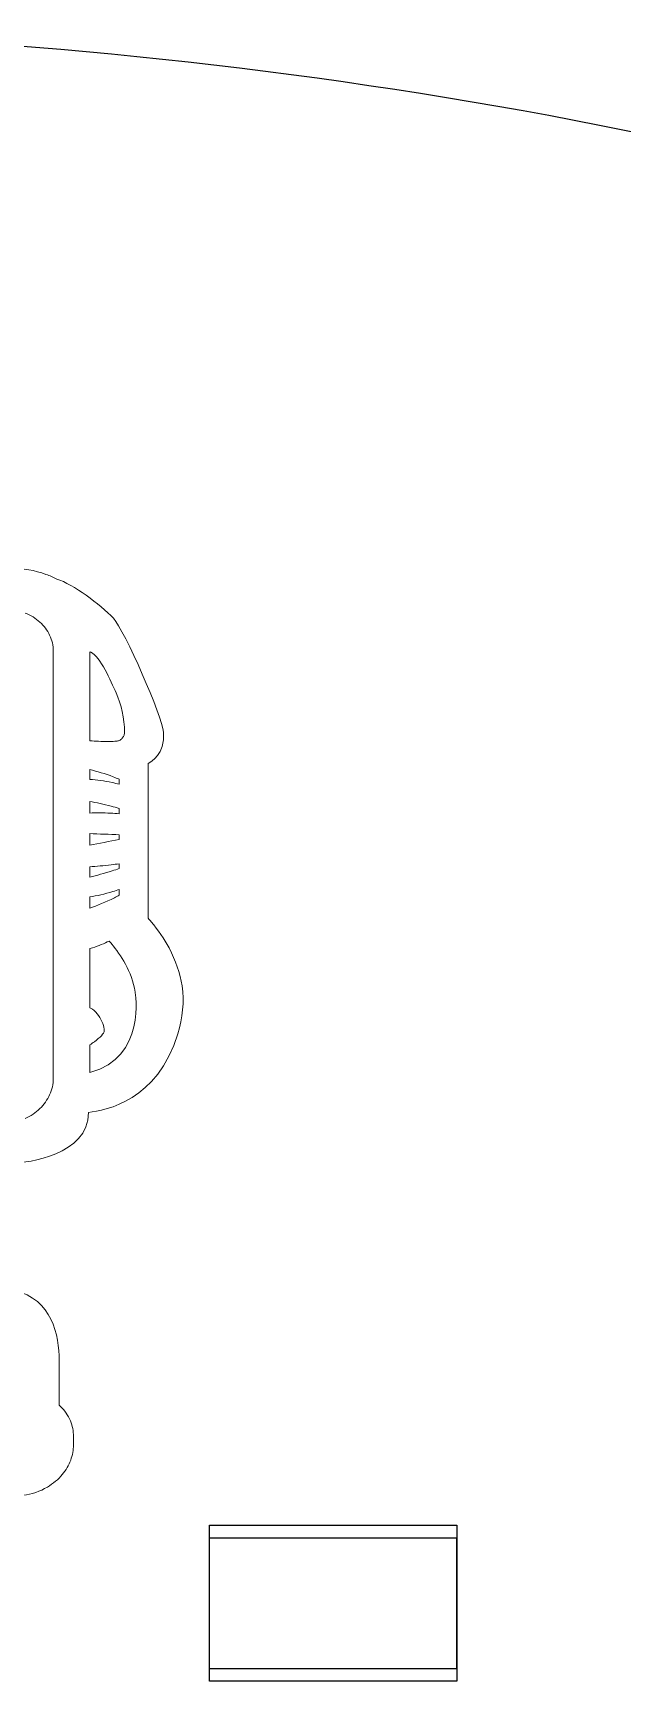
# Model space of a CAD drawing. Header units: millimetres. Extents: x 116 to 1400, y -150 to 993.
# Drawn here: x 1241 to 1264.5, y -14.9 to 50.6 of the extents above; entities that cross this region are included whole.
import ezdxf

# ---------------------------------------------------------------- set-up
doc = ezdxf.new("R2010")
doc.units = ezdxf.units.MM
for name, color, linetype in [('CHANGED_PARTS', 3, 'Continuous'), ('CUTS', 1, 'Continuous'), ('ORIGIONAL_PARTS_THAT_WERE_', 6, 'Continuous')]:
    doc.layers.add(name, color=color, linetype=linetype)
doc.layers.add('Text', color=5, linetype='Continuous', lineweight=0)

msp = doc.modelspace()

# ---------------------------------------------------------------- linework, layer by layer
at = {"layer": 'CHANGED_PARTS'}
for p, q in [((1248.046, -14.419), (1248.046, -9.219)), ((1248.046, -9.219), (1257.895, -9.219)), ((1257.895, -14.419), (1257.895, -9.219)), ((1248.046, -14.419), (1257.895, -14.419))]:
    msp.add_line(p, q, dxfattribs=at)
at = {"layer": 'CUTS', "color": 1}
msp.add_open_spline([(1287.791, 39.541), (1273.66, 46.526), (1246.482, 50.624), (1227.952, 50.624)], degree=3, dxfattribs=at)
at = {"layer": 'ORIGIONAL_PARTS_THAT_WERE_', "color": 6}
msp.add_lwpolyline([(1248.046, -8.72), (1257.895, -8.72), (1257.895, -14.919), (1248.046, -14.919), (1248.046, -8.72), (1248.046, -8.72)], dxfattribs=at)
at = {"layer": 'Text', "color": 5}
for points in [[(1241.829, 26.034), (1241.829, 25.975), (1241.829, 25.975)], [(1241.829, 25.975), (1241.829, 9.049)], [(1243.284, 22.473), (1243.285, 26.009), (1243.285, 26.009)], [(1243.284, 20.94), (1243.284, 21.326), (1243.284, 21.326)], [(1245.604, 15.421), (1245.604, 21.576)], [(1244.455, 20.942), (1244.455, 20.743)], [(1243.284, 19.602), (1243.284, 20.059), (1243.284, 20.059)], [(1244.455, 19.78), (1244.455, 19.568)], [(1243.284, 18.322), (1243.284, 18.781), (1243.284, 18.781)], [(1244.455, 18.736), (1244.455, 18.551)], [(1243.283, 17.055), (1243.283, 17.465), (1243.283, 17.465)], [(1244.455, 17.586), (1244.455, 17.397)], [(1244.455, 16.564), (1244.455, 16.337)], [(1243.282, 15.822), (1243.282, 16.264), (1243.282, 16.264)], [(1243.282, 11.858), (1243.282, 14.214)], [(1243.281, 9.281), (1243.281, 10.377)], [(1242.059, -3.949), (1242.059, -2.178)], [(1242.631, -5.527), (1242.631, -5.194)]]:
    msp.add_lwpolyline(points, dxfattribs=at)
for points in [[(1241.538, 29.094), (1241.092, 29.253), (1240.616, 29.335), (1240.13, 29.342)], [(1241.968, 28.908), (1241.829, 28.978), (1241.688, 29.041), (1241.538, 29.094)], [(1244.219, 27.346), (1243.69, 27.911), (1242.622, 28.695), (1241.968, 28.908)], [(1240.712, 27.551), (1240.931, 27.467), (1241.128, 27.346), (1241.295, 27.196)], [(1241.295, 27.196), (1241.458, 27.047), (1241.593, 26.869), (1241.684, 26.673)], [(1246.215, 22.823), (1246.18, 23.409), (1244.658, 26.879), (1244.219, 27.346)], [(1241.684, 26.673), (1241.776, 26.475), (1241.829, 26.261), (1241.829, 26.034)], [(1243.285, 26.009), (1243.296, 26.005), (1243.307, 26), (1243.319, 25.995)], [(1243.319, 25.995), (1243.708, 25.82), (1244.115, 24.849), (1244.327, 24.381)], [(1244.327, 24.381), (1244.537, 23.915), (1244.663, 23.383), (1244.663, 22.795)], [(1243.984, 22.443), (1243.751, 22.449), (1243.517, 22.459), (1243.284, 22.473)], [(1244.088, 22.446), (1244.054, 22.446), (1244.019, 22.443), (1243.984, 22.443)], [(1244.213, 22.451), (1244.172, 22.448), (1244.129, 22.448), (1244.088, 22.446)], [(1244.339, 22.456), (1244.298, 22.453), (1244.255, 22.452), (1244.213, 22.451)], [(1244.46, 22.49), (1244.42, 22.469), (1244.381, 22.459), (1244.339, 22.456)], [(1244.562, 22.564), (1244.532, 22.532), (1244.497, 22.509), (1244.46, 22.49)], [(1244.633, 22.671), (1244.615, 22.632), (1244.592, 22.594), (1244.562, 22.564)], [(1244.663, 22.795), (1244.661, 22.751), (1244.651, 22.709), (1244.633, 22.671)], [(1245.604, 21.576), (1245.733, 21.66), (1246.271, 21.904), (1246.215, 22.823)], [(1243.284, 21.326), (1243.566, 21.259), (1243.897, 21.167), (1244.216, 21.043)], [(1244.216, 21.043), (1244.297, 21.011), (1244.377, 20.977), (1244.455, 20.942)], [(1244.167, 20.815), (1243.864, 20.879), (1243.552, 20.916), (1243.284, 20.94)], [(1244.455, 20.743), (1244.36, 20.769), (1244.265, 20.794), (1244.167, 20.815)], [(1243.284, 20.059), (1243.54, 20.014), (1243.838, 19.953), (1244.13, 19.875)], [(1244.13, 19.875), (1244.242, 19.846), (1244.349, 19.812), (1244.455, 19.78)], [(1244.107, 19.595), (1243.824, 19.609), (1243.534, 19.607), (1243.284, 19.602)], [(1244.455, 19.568), (1244.343, 19.58), (1244.226, 19.59), (1244.107, 19.595)], [(1243.284, 18.781), (1243.635, 18.77), (1244.081, 18.752), (1244.455, 18.736)], [(1244.455, 18.551), (1244.08, 18.476), (1243.633, 18.388), (1243.284, 18.322)], [(1243.283, 17.465), (1243.539, 17.482), (1243.841, 17.505), (1244.138, 17.54)], [(1244.172, 17.301), (1243.864, 17.202), (1243.546, 17.119), (1243.283, 17.055)], [(1244.138, 17.54), (1244.246, 17.554), (1244.351, 17.57), (1244.455, 17.586)], [(1244.455, 17.397), (1244.362, 17.363), (1244.269, 17.332), (1244.172, 17.301)], [(1243.282, 16.264), (1243.558, 16.312), (1243.883, 16.38), (1244.2, 16.477)], [(1244.2, 16.477), (1244.287, 16.503), (1244.372, 16.532), (1244.455, 16.564)], [(1244.259, 16.23), (1243.923, 16.059), (1243.568, 15.92), (1243.282, 15.822)], [(1244.455, 16.337), (1244.392, 16.301), (1244.325, 16.265), (1244.259, 16.23)], [(1245.726, 15.28), (1245.684, 15.329), (1245.644, 15.376), (1245.604, 15.421)], [(1246.435, 14.234), (1246.242, 14.595), (1246.003, 14.946), (1245.726, 15.28)], [(1243.392, 14.243), (1243.634, 14.317), (1243.859, 14.416), (1244.049, 14.511)], [(1244.049, 14.511), (1244.082, 14.472), (1244.119, 14.432), (1244.158, 14.386)], [(1243.282, 14.214), (1243.319, 14.224), (1243.356, 14.233), (1243.392, 14.243)], [(1244.158, 14.386), (1244.328, 14.181), (1244.529, 13.909), (1244.702, 13.586)], [(1246.952, 12.726), (1246.873, 13.231), (1246.7, 13.739), (1246.435, 14.234)], [(1244.702, 13.586), (1244.878, 13.263), (1245.024, 12.89), (1245.088, 12.481)], [(1245.088, 12.481), (1245.089, 12.481), (1245.555, 9.867), (1243.281, 9.281)], [(1246.788, 10.825), (1246.978, 11.45), (1247.05, 12.085), (1246.952, 12.726)], [(1243.389, 11.801), (1243.355, 11.825), (1243.319, 11.843), (1243.282, 11.858)], [(1243.633, 11.55), (1243.564, 11.648), (1243.48, 11.737), (1243.389, 11.801)], [(1243.799, 11.234), (1243.758, 11.341), (1243.702, 11.451), (1243.633, 11.55)], [(1243.859, 10.946), (1243.859, 11.027), (1243.838, 11.129), (1243.799, 11.234)], [(1243.232, 7.698), (1243.94, 7.778), (1245.971, 8.149), (1246.788, 10.825)], [(1243.288, 10.383), (1243.35, 10.423), (1243.408, 10.463), (1243.464, 10.504)], [(1243.464, 10.504), (1243.576, 10.589), (1243.675, 10.672), (1243.746, 10.745)], [(1243.746, 10.745), (1243.816, 10.821), (1243.859, 10.89), (1243.859, 10.946)], [(1243.281, 10.377), (1243.284, 10.377), (1243.286, 10.381), (1243.288, 10.383)], [(1241.829, 9.049), (1241.829, 8.821), (1241.776, 8.6), (1241.684, 8.398)], [(1241.684, 8.398), (1241.593, 8.193), (1241.458, 8.006), (1241.295, 7.846)], [(1240.291, 5.669), (1240.755, 5.709), (1243.232, 5.972), (1243.232, 7.698)], [(1241.295, 7.846), (1241.128, 7.685), (1240.931, 7.548), (1240.712, 7.448)], [(1242.059, -2.178), (1242.068, -1.159), (1241.776, 0.262), (1240.291, 0.616)], [(1242.111, -3.997), (1242.094, -3.982), (1242.075, -3.965), (1242.059, -3.949)], [(1242.507, -4.569), (1242.416, -4.353), (1242.282, -4.16), (1242.111, -3.997)], [(1242.631, -5.194), (1242.631, -4.981), (1242.589, -4.774), (1242.507, -4.569)], [(1242.521, -6.135), (1242.593, -5.936), (1242.631, -5.731), (1242.631, -5.527)], [(1242.187, -6.705), (1242.331, -6.533), (1242.44, -6.342), (1242.521, -6.135)], [(1240.629, -7.532), (1240.969, -7.489), (1241.301, -7.377), (1241.594, -7.204)], [(1241.594, -7.204), (1241.825, -7.068), (1242.026, -6.898), (1242.187, -6.705)]]:
    msp.add_open_spline(points, degree=3, dxfattribs=at)

doc.saveas('drawing.dxf')
